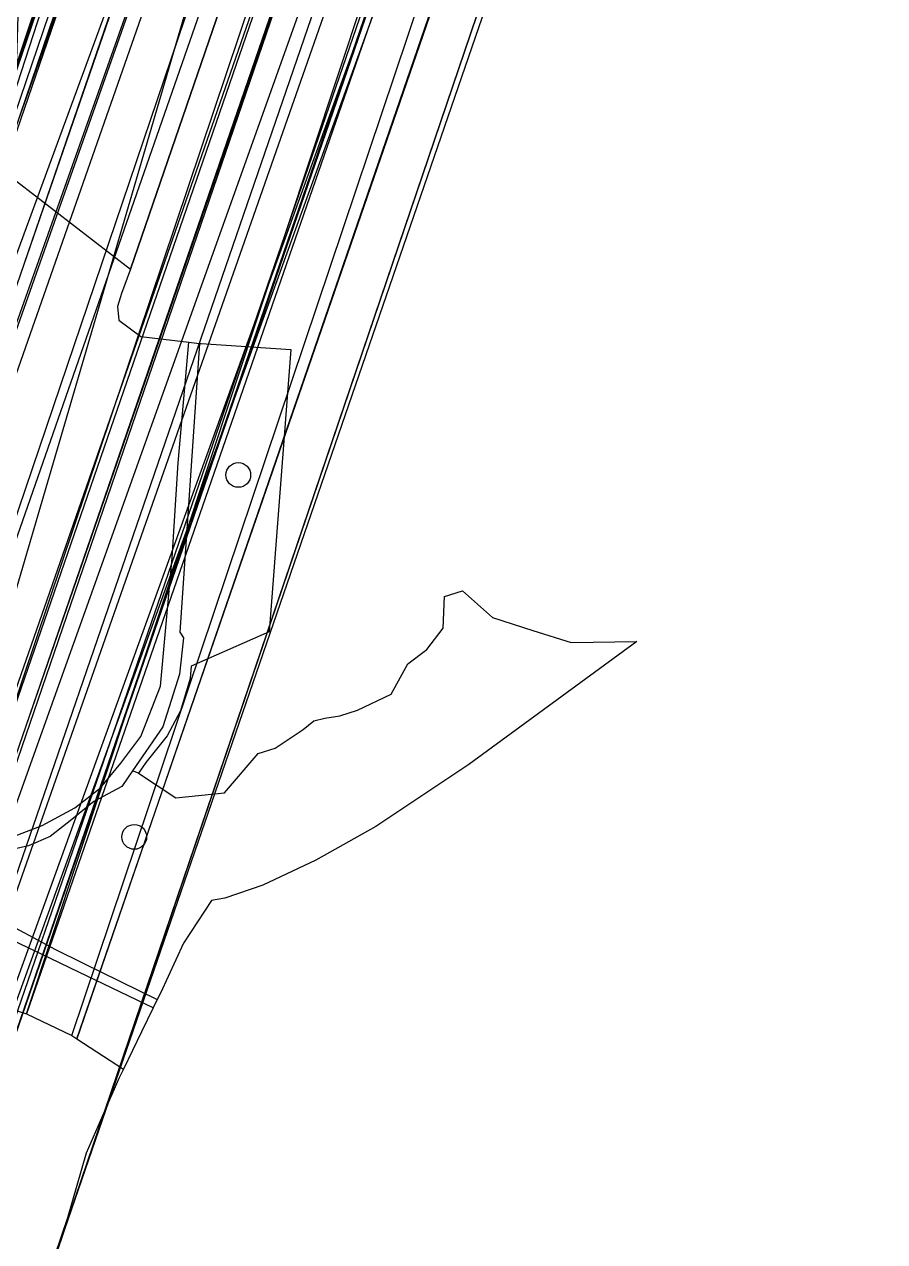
# Model space of a CAD drawing. Extents: x -1515 to 3065, y -1614 to 5536.
# Drawn here: x 1007 to 1750, y -1078 to -26 of the extents above; entities that cross this region are included whole.
import ezdxf

# ---------------------------------------------------------------- set-up
doc = ezdxf.new("R2010")
doc.units = 0
doc.header["$MEASUREMENT"] = 0
doc.layers.get('0').update_dxf_attribs({"linetype": 'CONTINUOUS'})
for name, color, linetype in [('0710400000', 7, 'CONTINUOUS'), ('___', 6, 'CONTINUOUS'), ('_______________', 7, 'CONTINUOUS'), ('GOOGLE_EARTH_SNAPSHOT', 72, 'CONTINUOUS'), ('N-RAION', 1, 'CONTINUOUS')]:
    doc.layers.add(name, color=color, linetype=linetype)

# ---------------------------------------------------------------- blocks, each defined once
blk = doc.blocks.new('GOOGLE_EARTH_SNAPSHOT')
at = {"color": 8}
mesh = blk.add_polyface(dxfattribs=at)
corners = [(970, -1029.5), (-975.5, 1035.8), (-1038.3, -966.9), (1032, 973.3)]
mesh.append_faces([[corners[k] for k in face] for face in [(0, 1, 2), (1, 0, 3)]], dxfattribs={"vtx0": -1, "color": 8})

msp = doc.modelspace()

# ---------------------------------------------------------------- linework, layer by layer
at = {"layer": '0710400000', "color": 5}
for p, q in [((2474.2, 4304.1), (972.8, -140.7)), ((972.8, -140.7), (2506.7, 4263.7)), ((2617.5, 4178.5), (1098.5, -237.6)), ((1098.5, -237.6), (2613.4, 4169.5)), ((872.9, -471.9), (2349.7, 4084.4)), ((949, -400.3), (2473.8, 4021.2)), ((2465.8, 4013.6), (949, -400.3)), ((872.9, -471.9), (2462, 4008.6)), ((2520.4, 4001.4), (956.6, -406.2)), ((853.9, -489.9), (2373.7, 3926.8)), ((2373.7, 3926.8), (872.9, -471.9)), ((2480.2, 3909.6), (928.5, -492.1)), ((995.7, -624.4), (2522.3, 3802.3)), ((2263.7, 3797.4), (938.8, -721.6)), ((2305.3, 3679.3), (765, -802.3)), ((954.5, -729.9), (2491.9, 3682.4)), ((2491.9, 3682.4), (973.2, -733.9)), ((973.2, -733.9), (2497, 3674.2)), ((765, -802.3), (2273.3, 3617.1)), ((2396.1, 3577.5), (785.4, -808.9)), ((1008.7, -881.6), (2478.2, 3550.7)), ((2537.6, 3529.7), (1008.7, -881.6)), ((1047.8, -900.1), (2537.6, 3529.7)), ((2571.6, 3516.1), (1052.2, -903)), ((1052.2, -903), (2569.1, 3496.5)), ((2556.6, 3394.4), (1027.4, -1109.4)), ((1027.4, -1109.4), (2545.6, 3300.2)), ((1027.4, -1109.4), (2523.6, 3299.3)), ((823.9, -1178.4), (2340.4, 3247.3)), ((2379.9, 3248.4), (859.7, -1168)), ((701.6, -1177.4), (2249.9, 3235.8)), ((751.8, -1181.9), (2292.8, 3235.9)), ((2249.9, 3235.8), (751.8, -1181.9)), ((2292.8, 3235.9), (807.3, -1180.3)), ((806.9, -1239.7), (2393.1, 3198.1)), ((826.5, -1270.2), (2372, 3134.5)), ((2404.5, 3030.4), (813.6, -1368.4)), ((796.4, -1433.4), (2387.2, 2966)), ((2284.8, 2846.4), (757.7, -1601.2)), ((774, -1537.3), (2284.8, 2846.4)), ((757.7, -1601.2), (2274.6, 2806.4))]:
    msp.add_line(p, q, dxfattribs=at)
at = {"layer": '___', "color": 6}
for p, q in [((1139.7, -405.1), (1149, -300.9)), ((1158.2, -302), (1141.3, -551.5)), ((1134.5, -487.3), (1139.7, -405.1)), ((1124.5, -598.2), (1134.5, -487.3)), ((1144.5, -556.3), (1140.8, -587.9)), ((1141.3, -551.5), (1144.5, -556.3)), ((1140.8, -587.9), (1126.4, -633.4)), ((1107.4, -641.7), (1124.5, -598.2)), ((1090.3, -664.9), (1107.4, -641.7)), ((1126.4, -633.4), (1100.2, -671.4)), ((1072.5, -686), (1090.3, -664.9)), ((1100.2, -671.4), (1091, -684.8)), ((1105.4, -673.3), (1100.2, -671.4)), ((1050.4, -703.3), (1072.5, -686)), ((1091, -684.8), (1067, -698)), ((1022.3, -718.7), (1050.4, -703.3)), ((1067, -698), (1047.9, -713.5)), ((1047.9, -713.5), (1029.2, -728.2)), ((991.3, -730.4), (1022.3, -718.7)), ((1010.3, -736.3), (994.1, -739.9)), ((1029.2, -728.2), (1010.3, -736.3)), ((925.5, -768.2), (1033.1, -825.5)), ((1029.5, -833.6), (946.4, -794)), ((785.4, -808.9), (1008.7, -881.6)), ((1033.1, -825.5), (1057.6, -837.7)), ((1054, -845.4), (1029.5, -833.6)), ((1057.6, -837.7), (1121.6, -869.1)), ((1118.1, -876.3), (1054, -845.4)), ((1008.7, -881.6), (1047.8, -900.1)), ((1047.8, -900.1), (1052.2, -903)), ((1052.2, -903), (1092.4, -929.2))]:
    msp.add_line(p, q, dxfattribs=at)
at = {"layer": '_______________', "color": 5}
for p, q in [((972.8, -140.7), (1098.5, -237.6)), ((1098.5, -237.6), (1090.7, -258.7)), ((1090.7, -258.7), (1087.3, -270)), ((1087.3, -270), (1088.6, -281.9)), ((1088.6, -281.9), (1107.4, -295.9)), ((1107.4, -295.9), (1149, -300.9)), ((1149, -300.9), (1158.2, -302)), ((1158.2, -302), (1159.6, -302.1)), ((1159.6, -302.1), (1237, -307.3)), ((1237, -307.3), (1218.3, -551.1)), ((1368.9, -548.2), (1370, -520.7)), ((1370, -520.7), (1385.5, -515.9)), ((1385.5, -515.9), (1411.4, -538.8)), ((1411.4, -538.8), (1446.3, -550.1)), ((1218.3, -551.1), (1150.9, -580.9)), ((1354.8, -566.6), (1368.9, -548.2)), ((1446.3, -550.1), (1479.5, -560.4)), ((1338.3, -578.8), (1354.8, -566.6)), ((1536.2, -559.6), (1391, -666)), ((1479.5, -560.4), (1536.2, -559.6)), ((1323.9, -605), (1338.3, -578.8)), ((1150.9, -580.9), (1150, -591.7)), ((1150, -591.7), (1141.7, -619.4)), ((1294.8, -618.9), (1323.9, -605)), ((1141.7, -619.4), (1130.3, -641.1)), ((1279.6, -623.8), (1294.8, -618.9)), ((1247.9, -635.8), (1256.9, -628.1)), ((1256.9, -628.1), (1266.5, -625.9)), ((1266.5, -625.9), (1279.6, -623.8)), ((1130.3, -641.1), (1111.8, -664.2)), ((1223.5, -651.8), (1247.9, -635.8)), ((1208.8, -656.5), (1223.5, -651.8)), ((1179.7, -690.4), (1208.8, -656.5)), ((1111.8, -664.2), (1105.4, -673.3)), ((1105.4, -673.3), (1137.6, -694.6)), ((1391, -666), (1310.6, -719.6)), ((1137.6, -694.6), (1179.7, -690.4)), ((1310.6, -719.6), (1258.7, -748.7)), ((1258.7, -748.7), (1213, -770.1)), ((1213, -770.1), (1180, -781.6)), ((1168.5, -783.5), (1144.4, -820.4)), ((1180, -781.6), (1168.5, -783.5)), ((1144.4, -820.4), (1124.4, -863.5)), ((1121.6, -869.1), (1118.1, -876.3)), ((1124.4, -863.5), (1121.6, -869.1)), ((1118.1, -876.3), (1108, -897)), ((1108, -897), (1092.4, -929.2)), ((1092.4, -929.2), (1088.5, -937.4)), ((1088.5, -937.4), (1060.1, -1002)), ((1060.1, -1002), (1044, -1057.9)), ((1044, -1057.9), (1032.9, -1090.9))]:
    msp.add_line(p, q, dxfattribs=at)
at = {"layer": 'N-RAION', "color": 1}
for centre in [(1191.7, -415.6), (1101.8, -728.5)]:
    msp.add_circle(centre, 10.7, dxfattribs=at)

# ---------------------------------------------------------------- block references
at = {"layer": 'GOOGLE_EARTH_SNAPSHOT'}
msp.add_blockref('GOOGLE_EARTH_SNAPSHOT', (0, 0), dxfattribs=at)

doc.saveas('drawing.dxf')
